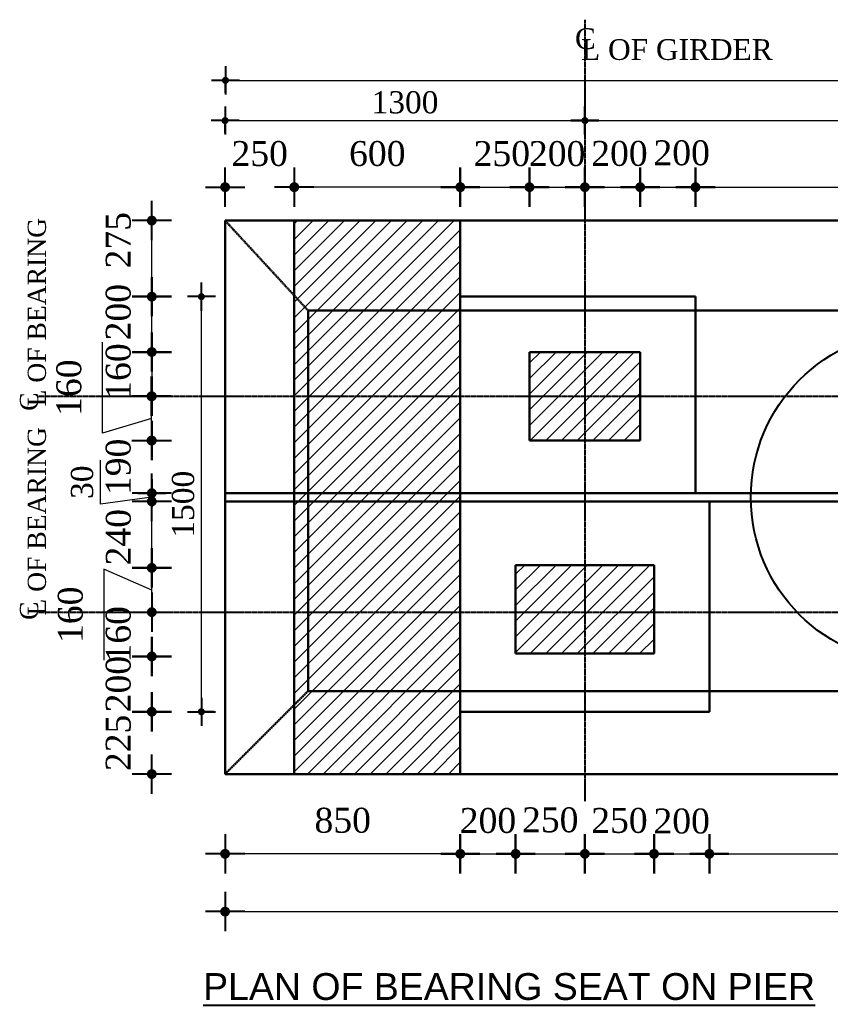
# Model space of a CAD drawing. Header units: millimetres. Extents: x -29779 to 80452, y -13100 to 39577.
# Drawn here: x 1080 to 4009, y 4973 to 8534 of the extents above; entities that cross this region are included whole.
import ezdxf

# ---------------------------------------------------------------- set-up
doc = ezdxf.new("R2010")
doc.units = ezdxf.units.MM
doc.header["$LTSCALE"] = 3
doc.linetypes.add('CENTER', pattern=[50.8, 31.75, -6.35, 6.35, -6.35])
doc.linetypes.add('HIDDEN', pattern=[9.525, 6.35, -3.175])
for name, color, linetype in [('Center Line', 34, 'Continuous'), ('dim', 4, 'Continuous'), ('Pile', 11, 'Continuous'), ('Text', 7, 'Continuous')]:
    doc.layers.add(name, color=color, linetype=linetype)
for name, color, linetype, lineweight in [('Dimision', 4, 'Continuous', 13), ('hatch', 253, 'Continuous', 13), ('Pire Line', 11, 'Continuous', 30)]:
    doc.layers.add(name, color=color, linetype=linetype, lineweight=lineweight)
doc.styles.add('Arial', font='arial.ttf', dxfattribs={"height": 85})
doc.styles.get("Standard").update_dxf_attribs({"font": 'times.ttf'})
doc.dimstyles.new('Copy of ISO-90', dxfattribs={"dimtxt": 90, "dimasz": 0.7, "dimexe": 1, "dimexo": 60, "dimgap": 75, "dimtad": 1, "dimdec": 0, "dimlfac": -1, "dimzin": 1, "dimdsep": 46, "dimtxsty": 'Standard', "dimblk": 'DIM', "dimcen": 60, "dimclrd": 256, "dimclre": 256, "dimclrt": 256, "dimadec": 0, "dimazin": 0, "dimtfac": 1, "dimtdec": 0, "dimtix": 1, "dimtofl": 0, "dimtmove": 0, "dimatfit": 3, "dimldrblk": 'DOT', "dimfxl": 60, "dimfxlon": 1, "dimtolj": 1, "dimlwd": -1, "dimarcsym": 0})

# ---------------------------------------------------------------- blocks, each defined once
blk = doc.blocks.new('DIM')
at = {"layer": 'dim'}
for p, q in [((0, -101.4), (0, 101.4)), ((-101.4, 0), (101.4, 0))]:
    blk.add_line(p, q, dxfattribs=at)
at = {"layer": 'dim', "const_width": 25.4}
blk.add_lwpolyline([(-12.7, 0, 1), (12.7, 0, 1)], format="xyb", close=True, dxfattribs=at)
blk = doc.blocks.new('*D493')
at = {"layer": 'Defpoints', "color": 0, "linetype": 'Continuous', "ltscale": 0.1, "transparency": 16777216}
for p in [(1822, 5808.4), (11622, 5334.4), (11622, 5311.2)]:
    blk.add_point(p, dxfattribs=at)
at = {"layer": 'Dimision', "lineweight": -2, "ltscale": 0.1, "transparency": 16777216}
for p, q in [((1822, 5312.4), (1822, 5310.2)), ((11622, 5311.2), (11622, 5310.2))]:
    blk.add_line(p, q, dxfattribs=at)
at = {"layer": 'Dimision', "ltscale": 0.1, "transparency": 16777216}
blk.add_line((1822.7, 5311.2), (11621.3, 5311.2), dxfattribs=at)
at = {"layer": 'Dimision', "linetype": 'Continuous', "ltscale": 0.1, "transparency": 16777216, "xscale": 0.7, "yscale": 0.7, "zscale": 0.7, "rotation": 180}
blk.add_blockref('DIM', (1822, 5311.2), dxfattribs=at)
at = {"layer": 'Dimision', "linetype": 'Continuous', "ltscale": 0.1, "transparency": 16777216, "xscale": 0.7, "yscale": 0.7, "zscale": 0.7}
blk.add_blockref('DIM', (11622, 5311.2), dxfattribs=at)
at = {"layer": 'Dimision', "linetype": 'Continuous', "ltscale": 0.1, "transparency": 16777216, "insert": (6722, 5432.1), "char_height": 90, "attachment_point": 5}
blk.add_mtext('\\A1;9800', dxfattribs=at)
blk = doc.blocks.new('_Dot')
at = {"color": 0, "linetype": 'ByBlock', "lineweight": -2}
blk.add_line((-0.5, 0), (-1, 0), dxfattribs=at)
at = {"color": 0, "linetype": 'ByBlock', "const_width": 0.5}
blk.add_lwpolyline([(-0.25, 0, 1), (0.25, 0, 1)], format="xyb", close=True, dxfattribs=at)
blk = doc.blocks.new('*D501')
at = {"layer": 'Defpoints', "color": 0, "linetype": 'Continuous', "ltscale": 0.1, "transparency": 16777216}
for p in [(1822, 5808.4), (2672, 5808.4), (1822, 5520)]:
    blk.add_point(p, dxfattribs=at)
at = {"layer": 'Dimision', "lineweight": -2, "ltscale": 0.1, "transparency": 16777216}
for p, q in [((1822, 5521.2), (1822, 5519)), ((2672, 5521.2), (2672, 5519))]:
    blk.add_line(p, q, dxfattribs=at)
at = {"layer": 'Dimision', "ltscale": 0.1, "transparency": 16777216}
blk.add_line((2671.3, 5520), (1822.7, 5520), dxfattribs=at)
at = {"layer": 'Dimision', "linetype": 'Continuous', "ltscale": 0.1, "transparency": 16777216, "xscale": 0.7, "yscale": 0.7, "zscale": 0.7, "rotation": 180}
blk.add_blockref('DIM', (1822, 5520), dxfattribs=at)
at = {"layer": 'Dimision', "linetype": 'Continuous', "ltscale": 0.1, "transparency": 16777216, "xscale": 0.7, "yscale": 0.7, "zscale": 0.7}
blk.add_blockref('DIM', (2672, 5520), dxfattribs=at)
at = {"layer": 'Dimision', "linetype": 'Continuous', "ltscale": 0.1, "transparency": 16777216, "insert": (2247, 5640.7), "char_height": 90, "attachment_point": 5}
blk.add_mtext('\\A1;850', dxfattribs=at)
blk = doc.blocks.new('*D499')
at = {"layer": 'Defpoints', "color": 0, "linetype": 'Continuous', "ltscale": 0.1, "transparency": 16777216}
for p in [(2072, 7929.2), (2672, 7808.4), (2072, 7483.4)]:
    blk.add_point(p, dxfattribs=at)
at = {"layer": 'Dimision', "lineweight": -2, "ltscale": 0.1, "transparency": 16777216}
for p, q in [((2072, 7927.9), (2072, 7930.2)), ((2672, 7927.9), (2672, 7930.2))]:
    blk.add_line(p, q, dxfattribs=at)
at = {"layer": 'Dimision', "ltscale": 0.1, "transparency": 16777216}
blk.add_line((2671.3, 7929.2), (2072.7, 7929.2), dxfattribs=at)
at = {"layer": 'Dimision', "linetype": 'Continuous', "ltscale": 0.1, "transparency": 16777216, "xscale": 0.7, "yscale": 0.7, "zscale": 0.7, "rotation": 180}
blk.add_blockref('DIM', (2072, 7929.2), dxfattribs=at)
at = {"layer": 'Dimision', "linetype": 'Continuous', "ltscale": 0.1, "transparency": 16777216, "xscale": 0.7, "yscale": 0.7, "zscale": 0.7}
blk.add_blockref('DIM', (2672, 7929.2), dxfattribs=at)
at = {"layer": 'Dimision', "linetype": 'Continuous', "ltscale": 0.1, "transparency": 16777216, "insert": (2372, 8050), "char_height": 90, "attachment_point": 5}
blk.add_mtext('\\A1;600', dxfattribs=at)
blk = doc.blocks.new('*D500')
at = {"layer": 'Defpoints', "color": 0, "linetype": 'Continuous', "ltscale": 0.1, "transparency": 16777216}
for p in [(1822, 7929.2), (1822, 7808.4), (2072, 7483.4)]:
    blk.add_point(p, dxfattribs=at)
at = {"layer": 'Dimision', "ltscale": 0.1, "transparency": 16777216}
for p, q in [((1821.3, 7929.2), (1820.6, 7929.2)), ((2072.7, 7929.2), (2073.4, 7929.2))]:
    blk.add_line(p, q, dxfattribs=at)
at = {"layer": 'Dimision', "lineweight": -2, "ltscale": 0.1, "transparency": 16777216}
for p, q in [((1822, 7927.9), (1822, 7930.2)), ((2072, 7927.9), (2072, 7930.2))]:
    blk.add_line(p, q, dxfattribs=at)
at = {"layer": 'Dimision', "linetype": 'Continuous', "ltscale": 0.1, "transparency": 16777216, "xscale": 0.7, "yscale": 0.7, "zscale": 0.7}
blk.add_blockref('DIM', (1822, 7929.2), dxfattribs=at)
at = {"layer": 'Dimision', "linetype": 'Continuous', "ltscale": 0.1, "transparency": 16777216, "xscale": 0.7, "yscale": 0.7, "zscale": 0.7, "rotation": 180}
blk.add_blockref('DIM', (2072, 7929.2), dxfattribs=at)
at = {"layer": 'Dimision', "linetype": 'Continuous', "ltscale": 0.1, "transparency": 16777216, "insert": (1947, 8050), "char_height": 90, "attachment_point": 5}
blk.add_mtext('\\A1;250', dxfattribs=at)
blk = doc.blocks.new('*D502')
at = {"layer": 'Defpoints', "color": 0, "linetype": 'Continuous', "ltscale": 0.1, "transparency": 16777216}
for p in [(11623.2, 8315.1), (1823.2, 7977.3), (11623.2, 7977.3)]:
    blk.add_point(p, dxfattribs=at)
at = {"layer": 'Dimision', "linetype": 'Continuous', "lineweight": -2, "ltscale": 0.1, "transparency": 16777216}
for p, q in [((1823.2, 8270.1), (1823.2, 8316.1)), ((11623.2, 8270.1), (11623.2, 8316.1))]:
    blk.add_line(p, q, dxfattribs=at)
at = {"layer": 'Dimision', "linetype": 'Continuous', "ltscale": 0.1, "transparency": 16777216}
blk.add_line((1823.7, 8315.1), (11622.7, 8315.1), dxfattribs=at)
at = {"layer": 'Dimision', "linetype": 'Continuous', "ltscale": 0.1, "transparency": 16777216, "xscale": 0.5, "yscale": 0.5, "zscale": 0.5, "rotation": 180}
blk.add_blockref('DIM', (1823.2, 8315.1), dxfattribs=at)
at = {"layer": 'Dimision', "linetype": 'Continuous', "ltscale": 0.1, "transparency": 16777216, "xscale": 0.5, "yscale": 0.5, "zscale": 0.5}
blk.add_blockref('DIM', (11623.2, 8315.1), dxfattribs=at)
at = {"layer": 'Dimision', "linetype": 'Continuous', "ltscale": 0.1, "transparency": 16777216, "insert": (6723.2, 8380.9), "char_height": 80, "attachment_point": 5}
blk.add_mtext('\\A1;9800', dxfattribs=at)
blk = doc.blocks.new('*D503')
at = {"layer": 'Defpoints', "color": 0, "linetype": 'Continuous', "ltscale": 0.1, "transparency": 16777216}
for p in [(3122.2, 8169.6), (1822, 7808.4), (3122.2, 7808.4)]:
    blk.add_point(p, dxfattribs=at)
at = {"layer": 'Dimision', "linetype": 'Continuous', "lineweight": -2, "ltscale": 0.1, "transparency": 16777216}
for p, q in [((1822, 8124.6), (1822, 8170.6)), ((3122.2, 8124.6), (3122.2, 8170.6))]:
    blk.add_line(p, q, dxfattribs=at)
at = {"layer": 'Dimision', "linetype": 'Continuous', "ltscale": 0.1, "transparency": 16777216}
blk.add_line((1822.5, 8169.6), (3121.7, 8169.6), dxfattribs=at)
at = {"layer": 'Dimision', "linetype": 'Continuous', "ltscale": 0.1, "transparency": 16777216, "xscale": 0.5, "yscale": 0.5, "zscale": 0.5, "rotation": 180}
blk.add_blockref('DIM', (1822, 8169.6), dxfattribs=at)
at = {"layer": 'Dimision', "linetype": 'Continuous', "ltscale": 0.1, "transparency": 16777216, "xscale": 0.5, "yscale": 0.5, "zscale": 0.5}
blk.add_blockref('DIM', (3122.2, 8169.6), dxfattribs=at)
at = {"layer": 'Dimision', "linetype": 'Continuous', "ltscale": 0.1, "transparency": 16777216, "insert": (2472.1, 8235.3), "char_height": 80, "attachment_point": 5}
blk.add_mtext('\\A1;1300', dxfattribs=at)
blk = doc.blocks.new('*D504')
at = {"layer": 'Defpoints', "color": 0, "linetype": 'Continuous', "ltscale": 0.1, "transparency": 16777216}
for p in [(5522, 8169.6), (3122.2, 7808.4), (5522, 7799.9)]:
    blk.add_point(p, dxfattribs=at)
at = {"layer": 'Dimision', "linetype": 'Continuous', "lineweight": -2, "ltscale": 0.1, "transparency": 16777216}
for p, q in [((3122.2, 8124.6), (3122.2, 8170.6)), ((5522, 8124.6), (5522, 8170.6))]:
    blk.add_line(p, q, dxfattribs=at)
at = {"layer": 'Dimision', "linetype": 'Continuous', "ltscale": 0.1, "transparency": 16777216}
blk.add_line((3122.7, 8169.6), (5521.5, 8169.6), dxfattribs=at)
at = {"layer": 'Dimision', "linetype": 'Continuous', "ltscale": 0.1, "transparency": 16777216, "xscale": 0.5, "yscale": 0.5, "zscale": 0.5, "rotation": 180}
blk.add_blockref('DIM', (3122.2, 8169.6), dxfattribs=at)
at = {"layer": 'Dimision', "linetype": 'Continuous', "ltscale": 0.1, "transparency": 16777216, "xscale": 0.5, "yscale": 0.5, "zscale": 0.5}
blk.add_blockref('DIM', (5522, 8169.6), dxfattribs=at)
at = {"layer": 'Dimision', "linetype": 'Continuous', "ltscale": 0.1, "transparency": 16777216, "insert": (4322.1, 8235.3), "char_height": 80, "attachment_point": 5}
blk.add_mtext('\\A1;2400', dxfattribs=at)
blk = doc.blocks.new('*D508')
at = {"layer": 'Defpoints', "color": 0, "linetype": 'Continuous', "ltscale": 0.1, "transparency": 16777216}
for p in [(5122, 7928.9), (3521.8, 7533.4), (5122, 7533.4)]:
    blk.add_point(p, dxfattribs=at)
at = {"layer": 'Dimision', "lineweight": -2, "ltscale": 0.1, "transparency": 16777216}
for p, q in [((3521.8, 7927.7), (3521.8, 7929.9)), ((5122, 7927.7), (5122, 7929.9))]:
    blk.add_line(p, q, dxfattribs=at)
at = {"layer": 'Dimision', "ltscale": 0.1, "transparency": 16777216}
blk.add_line((3522.5, 7928.9), (5121.3, 7928.9), dxfattribs=at)
at = {"layer": 'Dimision', "linetype": 'Continuous', "ltscale": 0.1, "transparency": 16777216, "xscale": 0.7, "yscale": 0.7, "zscale": 0.7, "rotation": 180}
blk.add_blockref('DIM', (3521.8, 7928.9), dxfattribs=at)
at = {"layer": 'Dimision', "linetype": 'Continuous', "ltscale": 0.1, "transparency": 16777216, "xscale": 0.7, "yscale": 0.7, "zscale": 0.7}
blk.add_blockref('DIM', (5122, 7928.9), dxfattribs=at)
at = {"layer": 'Dimision', "linetype": 'Continuous', "ltscale": 0.1, "transparency": 16777216, "insert": (4321.9, 8049.7), "char_height": 90, "attachment_point": 5}
blk.add_mtext('\\A1;1600', dxfattribs=at)
blk = doc.blocks.new('*D511')
at = {"layer": 'Defpoints', "color": 0, "linetype": 'Continuous', "ltscale": 0.1, "transparency": 16777216}
for p in [(2871.9, 6243.4), (2672, 5808.4), (2871.9, 5520)]:
    blk.add_point(p, dxfattribs=at)
at = {"layer": 'Dimision', "lineweight": -2, "ltscale": 0.1, "transparency": 16777216}
for p, q in [((2672, 5521.2), (2672, 5519)), ((2871.9, 5521.2), (2871.9, 5519))]:
    blk.add_line(p, q, dxfattribs=at)
at = {"layer": 'Dimision', "ltscale": 0.1, "transparency": 16777216}
blk.add_line((2672.7, 5520), (2871.2, 5520), dxfattribs=at)
at = {"layer": 'Dimision', "linetype": 'Continuous', "ltscale": 0.1, "transparency": 16777216, "xscale": 0.7, "yscale": 0.7, "zscale": 0.7, "rotation": 180}
blk.add_blockref('DIM', (2672, 5520), dxfattribs=at)
at = {"layer": 'Dimision', "linetype": 'Continuous', "ltscale": 0.1, "transparency": 16777216, "xscale": 0.7, "yscale": 0.7, "zscale": 0.7}
blk.add_blockref('DIM', (2871.9, 5520), dxfattribs=at)
at = {"layer": 'Dimision', "linetype": 'Continuous', "ltscale": 0.1, "transparency": 16777216, "insert": (2771.9, 5639.9), "char_height": 90, "attachment_point": 5}
blk.add_mtext('\\A1;200', dxfattribs=at)
blk = doc.blocks.new('*D512')
at = {"layer": 'Defpoints', "color": 0, "linetype": 'Continuous', "ltscale": 0.1, "transparency": 16777216}
for p in [(2871.9, 6243.4), (3122, 5808.4), (3122, 5520)]:
    blk.add_point(p, dxfattribs=at)
at = {"layer": 'Dimision', "lineweight": -2, "ltscale": 0.1, "transparency": 16777216}
for p, q in [((2871.9, 5521.2), (2871.9, 5519)), ((3122, 5521.2), (3122, 5519))]:
    blk.add_line(p, q, dxfattribs=at)
at = {"layer": 'Dimision', "ltscale": 0.1, "transparency": 16777216}
blk.add_line((2872.6, 5520), (3121.3, 5520), dxfattribs=at)
at = {"layer": 'Dimision', "linetype": 'Continuous', "ltscale": 0.1, "transparency": 16777216, "xscale": 0.7, "yscale": 0.7, "zscale": 0.7, "rotation": 180}
blk.add_blockref('DIM', (2871.9, 5520), dxfattribs=at)
at = {"layer": 'Dimision', "linetype": 'Continuous', "ltscale": 0.1, "transparency": 16777216, "xscale": 0.7, "yscale": 0.7, "zscale": 0.7}
blk.add_blockref('DIM', (3122, 5520), dxfattribs=at)
at = {"layer": 'Dimision', "linetype": 'Continuous', "ltscale": 0.1, "transparency": 16777216, "insert": (2996.9, 5642.3), "char_height": 90, "attachment_point": 5}
blk.add_mtext('\\A1;250', dxfattribs=at)
blk = doc.blocks.new('*D513')
at = {"layer": 'Defpoints', "color": 0, "linetype": 'Continuous', "ltscale": 0.1, "transparency": 16777216}
for p in [(3371.9, 6243.4), (3122, 5808.4), (3371.9, 5520)]:
    blk.add_point(p, dxfattribs=at)
at = {"layer": 'Dimision', "lineweight": -2, "ltscale": 0.1, "transparency": 16777216}
for p, q in [((3122, 5521.2), (3122, 5519)), ((3371.9, 5521.2), (3371.9, 5519))]:
    blk.add_line(p, q, dxfattribs=at)
at = {"layer": 'Dimision', "ltscale": 0.1, "transparency": 16777216}
blk.add_line((3122.7, 5520), (3371.2, 5520), dxfattribs=at)
at = {"layer": 'Dimision', "linetype": 'Continuous', "ltscale": 0.1, "transparency": 16777216, "xscale": 0.7, "yscale": 0.7, "zscale": 0.7, "rotation": 180}
blk.add_blockref('DIM', (3122, 5520), dxfattribs=at)
at = {"layer": 'Dimision', "linetype": 'Continuous', "ltscale": 0.1, "transparency": 16777216, "xscale": 0.7, "yscale": 0.7, "zscale": 0.7}
blk.add_blockref('DIM', (3371.9, 5520), dxfattribs=at)
at = {"layer": 'Dimision', "linetype": 'Continuous', "ltscale": 0.1, "transparency": 16777216, "insert": (3246.9, 5640.1), "char_height": 90, "attachment_point": 5}
blk.add_mtext('\\A1;250', dxfattribs=at)
blk = doc.blocks.new('*D514')
at = {"layer": 'Defpoints', "color": 0, "linetype": 'Continuous', "ltscale": 0.1, "transparency": 16777216}
for p in [(3371.9, 6243.4), (3571.8, 6033.4), (3571.8, 5520)]:
    blk.add_point(p, dxfattribs=at)
at = {"layer": 'Dimision', "lineweight": -2, "ltscale": 0.1, "transparency": 16777216}
for p, q in [((3371.9, 5521.2), (3371.9, 5519)), ((3571.8, 5521.2), (3571.8, 5519))]:
    blk.add_line(p, q, dxfattribs=at)
at = {"layer": 'Dimision', "ltscale": 0.1, "transparency": 16777216}
blk.add_line((3372.6, 5520), (3571.1, 5520), dxfattribs=at)
at = {"layer": 'Dimision', "linetype": 'Continuous', "ltscale": 0.1, "transparency": 16777216, "xscale": 0.7, "yscale": 0.7, "zscale": 0.7, "rotation": 180}
blk.add_blockref('DIM', (3371.9, 5520), dxfattribs=at)
at = {"layer": 'Dimision', "linetype": 'Continuous', "ltscale": 0.1, "transparency": 16777216, "xscale": 0.7, "yscale": 0.7, "zscale": 0.7}
blk.add_blockref('DIM', (3571.8, 5520), dxfattribs=at)
at = {"layer": 'Dimision', "linetype": 'Continuous', "ltscale": 0.1, "transparency": 16777216, "insert": (3471.8, 5638), "char_height": 90, "attachment_point": 5}
blk.add_mtext('\\A1;200', dxfattribs=at)
blk = doc.blocks.new('*D533')
at = {"layer": 'Defpoints', "color": 0, "linetype": 'Continuous', "ltscale": 0.1, "transparency": 16777216}
for p in [(1736.4, 7533.4), (2672.4, 7533.4), (2672.4, 6033.4)]:
    blk.add_point(p, dxfattribs=at)
at = {"layer": 'Dimision', "linetype": 'Continuous', "lineweight": -2, "ltscale": 0.1, "transparency": 16777216}
for p, q in [((1781.4, 7533.4), (1735.4, 7533.4)), ((1781.4, 6033.4), (1735.4, 6033.4))]:
    blk.add_line(p, q, dxfattribs=at)
at = {"layer": 'Dimision', "linetype": 'Continuous', "ltscale": 0.1, "transparency": 16777216}
blk.add_line((1736.4, 6033.9), (1736.4, 7532.9), dxfattribs=at)
at = {"layer": 'Dimision', "linetype": 'Continuous', "ltscale": 0.1, "transparency": 16777216, "xscale": 0.5, "yscale": 0.5, "zscale": 0.5}
for p, rotation in [((1736.4, 7533.4), 90), ((1736.4, 6033.4), 270)]:
    blk.add_blockref('DIM', p, dxfattribs=dict(at, rotation=rotation))
at = {"layer": 'Dimision', "linetype": 'Continuous', "ltscale": 0.1, "transparency": 16777216, "insert": (1670.7, 6783.4), "char_height": 80, "attachment_point": 5, "rotation": 90}
blk.add_mtext('\\A1;1500', dxfattribs=at)
blk = doc.blocks.new('*D531')
at = {"layer": 'Defpoints', "color": 0, "linetype": 'Continuous', "ltscale": 0.1, "transparency": 16777216}
for p in [(1557.2, 6233.4), (1628.2, 6233.4), (3122, 6033.4)]:
    blk.add_point(p, dxfattribs=at)
at = {"layer": 'Dimision', "lineweight": -2, "ltscale": 0.1, "transparency": 16777216}
for p, q in [((1558.5, 6233.4), (1556.2, 6233.4)), ((1558.5, 6033.4), (1556.2, 6033.4))]:
    blk.add_line(p, q, dxfattribs=at)
at = {"layer": 'Dimision', "ltscale": 0.1, "transparency": 16777216}
for p, q in [((1557.2, 6234.1), (1557.2, 6234.8)), ((1557.2, 6032.7), (1557.2, 6032))]:
    blk.add_line(p, q, dxfattribs=at)
at = {"layer": 'Dimision', "linetype": 'Continuous', "ltscale": 0.1, "transparency": 16777216, "xscale": 0.7, "yscale": 0.7, "zscale": 0.7}
for p, rotation in [((1557.2, 6233.4), 270), ((1557.2, 6033.4), 90)]:
    blk.add_blockref('DIM', p, dxfattribs=dict(at, rotation=rotation))
at = {"layer": 'Dimision', "linetype": 'Continuous', "ltscale": 0.1, "transparency": 16777216, "insert": (1436.4, 6133.4), "char_height": 90, "attachment_point": 5, "rotation": 90}
blk.add_mtext('\\A1;200', dxfattribs=at)
blk = doc.blocks.new('*D534')
at = {"layer": 'Defpoints', "color": 0, "linetype": 'Continuous', "ltscale": 0.1, "transparency": 16777216}
for p in [(1557.2, 6393.4), (1822, 6393.4), (2872.4, 6233.4)]:
    blk.add_point(p, dxfattribs=at)
at = {"layer": 'Dimision', "lineweight": -2, "ltscale": 0.1, "transparency": 16777216}
for p, q in [((1558.5, 6393.4), (1556.2, 6393.4)), ((1558.5, 6233.4), (1556.2, 6233.4))]:
    blk.add_line(p, q, dxfattribs=at)
at = {"layer": 'Dimision', "ltscale": 0.1, "transparency": 16777216}
for p, q in [((1557.2, 6394.1), (1557.2, 6394.8)), ((1557.2, 6232.7), (1557.2, 6232))]:
    blk.add_line(p, q, dxfattribs=at)
at = {"layer": 'Dimision', "linetype": 'Continuous', "ltscale": 0.1, "transparency": 16777216, "xscale": 0.7, "yscale": 0.7, "zscale": 0.7}
for p, rotation in [((1557.2, 6393.4), 270), ((1557.2, 6233.4), 90)]:
    blk.add_blockref('DIM', p, dxfattribs=dict(at, rotation=rotation))
at = {"layer": 'Dimision', "linetype": 'Continuous', "ltscale": 0.1, "transparency": 16777216, "insert": (1436.4, 6313.4), "char_height": 90, "attachment_point": 5, "rotation": 90}
blk.add_mtext('\\A1;160', dxfattribs=at)
blk = doc.blocks.new('*D535')
at = {"layer": 'Defpoints', "color": 0, "linetype": 'Continuous', "ltscale": 0.1, "transparency": 16777216}
for p in [(1557.2, 6553.4), (2872.4, 6553.4), (1822, 6393.4)]:
    blk.add_point(p, dxfattribs=at)
at = {"layer": 'Dimision', "lineweight": -2, "ltscale": 0.1, "transparency": 16777216}
for p, q in [((1558.5, 6553.4), (1556.2, 6553.4)), ((1558.5, 6393.4), (1556.2, 6393.4))]:
    blk.add_line(p, q, dxfattribs=at)
at = {"layer": 'Dimision', "ltscale": 0.1, "transparency": 16777216}
for p, q in [((1557.2, 6473.4), (1384, 6548.4)), ((1384, 6548.4), (1384, 6219.4)), ((1557.2, 6394.1), (1557.2, 6552.7))]:
    blk.add_line(p, q, dxfattribs=at)
at = {"layer": 'Dimision', "linetype": 'Continuous', "ltscale": 0.1, "transparency": 16777216, "xscale": 0.7, "yscale": 0.7, "zscale": 0.7}
for p, rotation in [((1557.2, 6553.4), 90), ((1557.2, 6393.4), 270)]:
    blk.add_blockref('DIM', p, dxfattribs=dict(at, rotation=rotation))
at = {"layer": 'Dimision', "linetype": 'Continuous', "ltscale": 0.1, "transparency": 16777216, "insert": (1263.3, 6383.9), "char_height": 90, "attachment_point": 5, "rotation": 90}
blk.add_mtext('\\A1;160', dxfattribs=at)
blk = doc.blocks.new('*D536')
at = {"layer": 'Defpoints', "color": 0, "linetype": 'Continuous', "ltscale": 0.1, "transparency": 16777216}
for p in [(1557.2, 6793.4), (1822, 6793.4), (2872.4, 6553.4)]:
    blk.add_point(p, dxfattribs=at)
at = {"layer": 'Dimision', "lineweight": -2, "ltscale": 0.1, "transparency": 16777216}
for p, q in [((1558.5, 6793.4), (1556.2, 6793.4)), ((1558.5, 6553.4), (1556.2, 6553.4))]:
    blk.add_line(p, q, dxfattribs=at)
at = {"layer": 'Dimision', "ltscale": 0.1, "transparency": 16777216}
blk.add_line((1557.2, 6554.1), (1557.2, 6792.7), dxfattribs=at)
at = {"layer": 'Dimision', "linetype": 'Continuous', "ltscale": 0.1, "transparency": 16777216, "xscale": 0.7, "yscale": 0.7, "zscale": 0.7}
for p, rotation in [((1557.2, 6793.4), 90), ((1557.2, 6553.4), 270)]:
    blk.add_blockref('DIM', p, dxfattribs=dict(at, rotation=rotation))
at = {"layer": 'Dimision', "linetype": 'Continuous', "ltscale": 0.1, "transparency": 16777216, "insert": (1436.9, 6664.2), "char_height": 90, "attachment_point": 5, "rotation": 90}
blk.add_mtext('\\A1;240', dxfattribs=at)
blk = doc.blocks.new('*D537')
at = {"layer": 'Defpoints', "color": 0, "transparency": 16777216}
for p in [(1557.2, 6823.4), (1822, 6823.4), (1822, 6793.4)]:
    blk.add_point(p, dxfattribs=at)
at = {"layer": 'Dimision', "transparency": 16777216}
for p, q in [((1371.3, 6783.4), (1371.3, 6942.5)), ((1557.2, 6808.4), (1371.3, 6783.4)), ((1557.2, 6823.9), (1557.2, 6824.4)), ((1557.2, 6793.4), (1557.2, 6823.4)), ((1557.2, 6792.9), (1557.2, 6792.4))]:
    blk.add_line(p, q, dxfattribs=at)
at = {"layer": 'Dimision', "lineweight": -2, "transparency": 16777216}
for p, q in [((1602.2, 6823.4), (1556.2, 6823.4)), ((1602.2, 6793.4), (1556.2, 6793.4))]:
    blk.add_line(p, q, dxfattribs=at)
at = {"layer": 'Dimision', "transparency": 16777216, "xscale": 0.5, "yscale": 0.5, "zscale": 0.5}
for p, rotation in [((1557.2, 6823.4), 270), ((1557.2, 6793.4), 90)]:
    blk.add_blockref('DIM', p, dxfattribs=dict(at, rotation=rotation))
at = {"layer": 'Dimision', "transparency": 16777216, "insert": (1305.6, 6863), "char_height": 80, "attachment_point": 5, "rotation": 90}
blk.add_mtext('\\A1;30', dxfattribs=at)
blk = doc.blocks.new('*D538')
at = {"layer": 'Defpoints', "color": 0, "linetype": 'Continuous', "ltscale": 0.1, "transparency": 16777216}
for p in [(1557.2, 7013.4), (2921.9, 7013.4), (1822, 6823.4)]:
    blk.add_point(p, dxfattribs=at)
at = {"layer": 'Dimision', "lineweight": -2, "ltscale": 0.1, "transparency": 16777216}
for p, q in [((1558.5, 7013.4), (1556.2, 7013.4)), ((1558.5, 6823.4), (1556.2, 6823.4))]:
    blk.add_line(p, q, dxfattribs=at)
at = {"layer": 'Dimision', "ltscale": 0.1, "transparency": 16777216}
for p, q in [((1557.2, 7014.1), (1557.2, 7014.8)), ((1557.2, 6822.7), (1557.2, 6822))]:
    blk.add_line(p, q, dxfattribs=at)
at = {"layer": 'Dimision', "linetype": 'Continuous', "ltscale": 0.1, "transparency": 16777216, "xscale": 0.7, "yscale": 0.7, "zscale": 0.7}
for p, rotation in [((1557.2, 7013.4), 270), ((1557.2, 6823.4), 90)]:
    blk.add_blockref('DIM', p, dxfattribs=dict(at, rotation=rotation))
at = {"layer": 'Dimision', "linetype": 'Continuous', "ltscale": 0.1, "transparency": 16777216, "insert": (1436.3, 6918.4), "char_height": 90, "attachment_point": 5, "rotation": 90}
blk.add_mtext('\\A1;190', dxfattribs=at)
blk = doc.blocks.new('*D532')
at = {"layer": 'Defpoints', "color": 0, "linetype": 'Continuous', "ltscale": 0.1, "transparency": 16777216}
for p in [(1557.2, 7533.4), (2672.4, 7533.4), (1628.2, 7333.4)]:
    blk.add_point(p, dxfattribs=at)
at = {"layer": 'Dimision', "lineweight": -2, "ltscale": 0.1, "transparency": 16777216}
for p, q in [((1558.5, 7533.4), (1556.2, 7533.4)), ((1558.5, 7333.4), (1556.2, 7333.4))]:
    blk.add_line(p, q, dxfattribs=at)
at = {"layer": 'Dimision', "ltscale": 0.1, "transparency": 16777216}
blk.add_line((1557.2, 7334.1), (1557.2, 7532.7), dxfattribs=at)
at = {"layer": 'Dimision', "linetype": 'Continuous', "ltscale": 0.1, "transparency": 16777216, "xscale": 0.7, "yscale": 0.7, "zscale": 0.7}
for p, rotation in [((1557.2, 7533.4), 90), ((1557.2, 7333.4), 270)]:
    blk.add_blockref('DIM', p, dxfattribs=dict(at, rotation=rotation))
at = {"layer": 'Dimision', "linetype": 'Continuous', "ltscale": 0.1, "transparency": 16777216, "insert": (1436.4, 7477.4), "char_height": 90, "attachment_point": 5, "rotation": 90}
blk.add_mtext('\\A1;200', dxfattribs=at)
blk = doc.blocks.new('*D539')
at = {"layer": 'Defpoints', "color": 0, "linetype": 'Continuous', "ltscale": 0.1, "transparency": 16777216}
for p in [(1556.2, 7173.4), (1822, 7173.4), (2921.9, 7013.4)]:
    blk.add_point(p, dxfattribs=at)
at = {"layer": 'Dimision', "ltscale": 0.1, "transparency": 16777216}
for p, q in [((1378.8, 7040), (1378.8, 7369)), ((1556.2, 7014.1), (1556.2, 7172.7)), ((1556.2, 7093.4), (1378.8, 7040))]:
    blk.add_line(p, q, dxfattribs=at)
at = {"layer": 'Dimision', "lineweight": -2, "ltscale": 0.1, "transparency": 16777216}
for p, q in [((1557.5, 7173.4), (1555.2, 7173.4)), ((1557.5, 7013.4), (1555.2, 7013.4))]:
    blk.add_line(p, q, dxfattribs=at)
at = {"layer": 'Dimision', "linetype": 'Continuous', "ltscale": 0.1, "transparency": 16777216, "xscale": 0.7, "yscale": 0.7, "zscale": 0.7}
for p, rotation in [((1556.2, 7173.4), 90), ((1556.2, 7013.4), 270)]:
    blk.add_blockref('DIM', p, dxfattribs=dict(at, rotation=rotation))
at = {"layer": 'Dimision', "linetype": 'Continuous', "ltscale": 0.1, "transparency": 16777216, "insert": (1258, 7204.5), "char_height": 90, "attachment_point": 5, "rotation": 90}
blk.add_mtext('\\A1;160', dxfattribs=at)
blk = doc.blocks.new('*D540')
at = {"layer": 'Defpoints', "color": 0, "linetype": 'Continuous', "ltscale": 0.1, "transparency": 16777216}
for p in [(2946.9, 7333.4), (1557.2, 7173.4), (1822, 7173.4)]:
    blk.add_point(p, dxfattribs=at)
at = {"layer": 'Dimision', "lineweight": -2, "ltscale": 0.1, "transparency": 16777216}
for p, q in [((1558.5, 7333.4), (1556.2, 7333.4)), ((1558.5, 7173.4), (1556.2, 7173.4))]:
    blk.add_line(p, q, dxfattribs=at)
at = {"layer": 'Dimision', "ltscale": 0.1, "transparency": 16777216}
blk.add_line((1557.2, 7332.7), (1557.2, 7174.1), dxfattribs=at)
at = {"layer": 'Dimision', "linetype": 'Continuous', "ltscale": 0.1, "transparency": 16777216, "xscale": 0.7, "yscale": 0.7, "zscale": 0.7}
for p, rotation in [((1557.2, 7333.4), 90), ((1557.2, 7173.4), 270)]:
    blk.add_blockref('DIM', p, dxfattribs=dict(at, rotation=rotation))
at = {"layer": 'Dimision', "linetype": 'Continuous', "ltscale": 0.1, "transparency": 16777216, "insert": (1436.4, 7262.9), "char_height": 90, "attachment_point": 5, "rotation": 90}
blk.add_mtext('\\A1;160', dxfattribs=at)
blk = doc.blocks.new('*D786')
at = {"layer": 'Defpoints', "color": 0, "linetype": 'Continuous', "ltscale": 0.1, "transparency": 16777216}
for p in [(2921.9, 7929.1), (2672, 7808.4), (2921.9, 7215.6)]:
    blk.add_point(p, dxfattribs=at)
at = {"layer": 'Dimision', "lineweight": -2, "ltscale": 0.1, "transparency": 16777216}
for p, q in [((2672, 7927.8), (2672, 7930.1)), ((2921.9, 7927.8), (2921.9, 7930.1))]:
    blk.add_line(p, q, dxfattribs=at)
at = {"layer": 'Dimision', "ltscale": 0.1, "transparency": 16777216}
blk.add_line((2672.7, 7929.1), (2921.2, 7929.1), dxfattribs=at)
at = {"layer": 'Dimision', "linetype": 'Continuous', "ltscale": 0.1, "transparency": 16777216, "xscale": 0.7, "yscale": 0.7, "zscale": 0.7, "rotation": 180}
blk.add_blockref('DIM', (2672, 7929.1), dxfattribs=at)
at = {"layer": 'Dimision', "linetype": 'Continuous', "ltscale": 0.1, "transparency": 16777216, "xscale": 0.7, "yscale": 0.7, "zscale": 0.7}
blk.add_blockref('DIM', (2921.9, 7929.1), dxfattribs=at)
at = {"layer": 'Dimision', "linetype": 'Continuous', "ltscale": 0.1, "transparency": 16777216, "insert": (2822, 8049.8), "char_height": 90, "attachment_point": 5}
blk.add_mtext('\\A1;250', dxfattribs=at)
blk = doc.blocks.new('*D787')
at = {"layer": 'Defpoints', "color": 0, "linetype": 'Continuous', "ltscale": 0.1, "transparency": 16777216}
for p in [(3122, 7929.1), (3122, 7580.6), (2921.9, 7215.6)]:
    blk.add_point(p, dxfattribs=at)
at = {"layer": 'Dimision', "lineweight": -2, "ltscale": 0.1, "transparency": 16777216}
for p, q in [((2921.9, 7927.8), (2921.9, 7930.1)), ((3122, 7927.8), (3122, 7930.1))]:
    blk.add_line(p, q, dxfattribs=at)
at = {"layer": 'Dimision', "ltscale": 0.1, "transparency": 16777216}
blk.add_line((2922.6, 7929.1), (3121.3, 7929.1), dxfattribs=at)
at = {"layer": 'Dimision', "linetype": 'Continuous', "ltscale": 0.1, "transparency": 16777216, "xscale": 0.7, "yscale": 0.7, "zscale": 0.7, "rotation": 180}
blk.add_blockref('DIM', (2921.9, 7929.1), dxfattribs=at)
at = {"layer": 'Dimision', "linetype": 'Continuous', "ltscale": 0.1, "transparency": 16777216, "xscale": 0.7, "yscale": 0.7, "zscale": 0.7}
blk.add_blockref('DIM', (3122, 7929.1), dxfattribs=at)
at = {"layer": 'Dimision', "linetype": 'Continuous', "ltscale": 0.1, "transparency": 16777216, "insert": (3021.9, 8049.8), "char_height": 90, "attachment_point": 5}
blk.add_mtext('\\A1;200', dxfattribs=at)
blk = doc.blocks.new('*D788')
at = {"layer": 'Defpoints', "color": 0, "linetype": 'Continuous', "ltscale": 0.1, "transparency": 16777216}
for p in [(3321.9, 7929.1), (3122, 7580.6), (3321.9, 7215.6)]:
    blk.add_point(p, dxfattribs=at)
at = {"layer": 'Dimision', "lineweight": -2, "ltscale": 0.1, "transparency": 16777216}
for p, q in [((3122, 7927.8), (3122, 7930.1)), ((3321.9, 7927.8), (3321.9, 7930.1))]:
    blk.add_line(p, q, dxfattribs=at)
at = {"layer": 'Dimision', "ltscale": 0.1, "transparency": 16777216}
blk.add_line((3122.7, 7929.1), (3321.2, 7929.1), dxfattribs=at)
at = {"layer": 'Dimision', "linetype": 'Continuous', "ltscale": 0.1, "transparency": 16777216, "xscale": 0.7, "yscale": 0.7, "zscale": 0.7, "rotation": 180}
blk.add_blockref('DIM', (3122, 7929.1), dxfattribs=at)
at = {"layer": 'Dimision', "linetype": 'Continuous', "ltscale": 0.1, "transparency": 16777216, "xscale": 0.7, "yscale": 0.7, "zscale": 0.7}
blk.add_blockref('DIM', (3321.9, 7929.1), dxfattribs=at)
at = {"layer": 'Dimision', "linetype": 'Continuous', "ltscale": 0.1, "transparency": 16777216, "insert": (3246.9, 8050.4), "char_height": 90, "attachment_point": 5}
blk.add_mtext('\\A1;200', dxfattribs=at)
blk = doc.blocks.new('*D789')
at = {"layer": 'Defpoints', "color": 0, "linetype": 'Continuous', "ltscale": 0.1, "transparency": 16777216}
for p in [(3521.8, 7929.1), (3521.8, 7440.6), (3321.9, 7215.6)]:
    blk.add_point(p, dxfattribs=at)
at = {"layer": 'Dimision', "lineweight": -2, "ltscale": 0.1, "transparency": 16777216}
for p, q in [((3321.9, 7927.8), (3321.9, 7930.1)), ((3521.8, 7927.8), (3521.8, 7930.1))]:
    blk.add_line(p, q, dxfattribs=at)
at = {"layer": 'Dimision', "ltscale": 0.1, "transparency": 16777216}
blk.add_line((3322.6, 7929.1), (3521.1, 7929.1), dxfattribs=at)
at = {"layer": 'Dimision', "linetype": 'Continuous', "ltscale": 0.1, "transparency": 16777216, "xscale": 0.7, "yscale": 0.7, "zscale": 0.7, "rotation": 180}
blk.add_blockref('DIM', (3321.9, 7929.1), dxfattribs=at)
at = {"layer": 'Dimision', "linetype": 'Continuous', "ltscale": 0.1, "transparency": 16777216, "xscale": 0.7, "yscale": 0.7, "zscale": 0.7}
blk.add_blockref('DIM', (3521.8, 7929.1), dxfattribs=at)
at = {"layer": 'Dimision', "linetype": 'Continuous', "ltscale": 0.1, "transparency": 16777216, "insert": (3471.8, 8052.6), "char_height": 90, "attachment_point": 5}
blk.add_mtext('\\A1;200', dxfattribs=at)
blk = doc.blocks.new('*D901')
at = {"layer": 'Defpoints', "color": 0, "linetype": 'Continuous', "ltscale": 0.1, "transparency": 16777216}
for p in [(1557.2, 7808.4), (1822, 7808.4), (2672.4, 7533.4)]:
    blk.add_point(p, dxfattribs=at)
at = {"layer": 'Dimision', "lineweight": -2, "ltscale": 0.1, "transparency": 16777216}
for p, q in [((1558.5, 7808.4), (1556.2, 7808.4)), ((1558.5, 7533.4), (1556.2, 7533.4))]:
    blk.add_line(p, q, dxfattribs=at)
at = {"layer": 'Dimision', "ltscale": 0.1, "transparency": 16777216}
blk.add_line((1557.2, 7534.1), (1557.2, 7807.7), dxfattribs=at)
at = {"layer": 'Dimision', "linetype": 'Continuous', "ltscale": 0.1, "transparency": 16777216, "xscale": 0.7, "yscale": 0.7, "zscale": 0.7}
for p, rotation in [((1557.2, 7808.4), 90), ((1557.2, 7533.4), 270)]:
    blk.add_blockref('DIM', p, dxfattribs=dict(at, rotation=rotation))
at = {"layer": 'Dimision', "linetype": 'Continuous', "ltscale": 0.1, "transparency": 16777216, "insert": (1436.3, 7737.4), "char_height": 90, "attachment_point": 5, "rotation": 90}
blk.add_mtext('\\A1;275', dxfattribs=at)
blk = doc.blocks.new('*D902')
at = {"layer": 'Defpoints', "color": 0, "linetype": 'Continuous', "ltscale": 0.1, "transparency": 16777216}
for p in [(3122, 6033.4), (1557.2, 5808.4), (1822, 5808.4)]:
    blk.add_point(p, dxfattribs=at)
at = {"layer": 'Dimision', "lineweight": -2, "ltscale": 0.1, "transparency": 16777216}
for p, q in [((1558.5, 6033.4), (1556.2, 6033.4)), ((1558.5, 5808.4), (1556.2, 5808.4))]:
    blk.add_line(p, q, dxfattribs=at)
at = {"layer": 'Dimision', "ltscale": 0.1, "transparency": 16777216}
for p, q in [((1557.2, 6034.1), (1557.2, 6034.8)), ((1557.2, 5807.7), (1557.2, 5807))]:
    blk.add_line(p, q, dxfattribs=at)
at = {"layer": 'Dimision', "linetype": 'Continuous', "ltscale": 0.1, "transparency": 16777216, "xscale": 0.7, "yscale": 0.7, "zscale": 0.7}
for p, rotation in [((1557.2, 6033.4), 270), ((1557.2, 5808.4), 90)]:
    blk.add_blockref('DIM', p, dxfattribs=dict(at, rotation=rotation))
at = {"layer": 'Dimision', "linetype": 'Continuous', "ltscale": 0.1, "transparency": 16777216, "insert": (1436.4, 5920.9), "char_height": 90, "attachment_point": 5, "rotation": 90}
blk.add_mtext('\\A1;225', dxfattribs=at)
blk = doc.blocks.new('*D912')
at = {"layer": 'Defpoints', "color": 0, "linetype": 'Continuous', "ltscale": 0.1, "transparency": 16777216}
for p in [(3571.8, 6033.4), (5072, 5520), (5072, 5449)]:
    blk.add_point(p, dxfattribs=at)
at = {"layer": 'Dimision', "lineweight": -2, "ltscale": 0.1, "transparency": 16777216}
for p, q in [((3571.8, 5521.2), (3571.8, 5519)), ((5072, 5518.7), (5072, 5521))]:
    blk.add_line(p, q, dxfattribs=at)
at = {"layer": 'Dimision', "ltscale": 0.1, "transparency": 16777216}
blk.add_line((3572.5, 5520), (5071.3, 5520), dxfattribs=at)
at = {"layer": 'Dimision', "linetype": 'Continuous', "ltscale": 0.1, "transparency": 16777216, "xscale": 0.7, "yscale": 0.7, "zscale": 0.7, "rotation": 180}
blk.add_blockref('DIM', (3571.8, 5520), dxfattribs=at)
at = {"layer": 'Dimision', "linetype": 'Continuous', "ltscale": 0.1, "transparency": 16777216, "xscale": 0.7, "yscale": 0.7, "zscale": 0.7}
blk.add_blockref('DIM', (5072, 5520), dxfattribs=at)
at = {"layer": 'Dimision', "linetype": 'Continuous', "ltscale": 0.1, "transparency": 16777216, "insert": (4321.9, 5640.7), "char_height": 90, "attachment_point": 5}
blk.add_mtext('\\A1;1500', dxfattribs=at)

msp = doc.modelspace()

# ---------------------------------------------------------------- hatches: boundary and pattern name
at = {"layer": 'hatch', "ltscale": 10}
h = msp.add_hatch(dxfattribs=at)
h.set_pattern_fill('_USER', color=256, scale=40, angle=45, style=0, pattern_type=0)
h.set_pattern_definition([(45, (161839.728, -893604.75), (-28.2842712, 28.2842712), [])])
h.paths.add_polyline_path([(2671.97, 7808.41), (2071.97, 7808.41), (2071.97, 5808.41), (2671.97, 5808.41)])
h = msp.add_hatch(dxfattribs=at)
h.set_pattern_fill('_USER', color=256, scale=40, angle=45, style=0, pattern_type=0)
h.set_pattern_definition([(45, (396378.763, -106046.564), (-28.2842712, 28.2842712), [])])
h.paths.add_polyline_path([(3321.88, 7013.41), (3321.88, 7333.41), (2921.88, 7333.41), (2921.88, 7013.41)])
h = msp.add_hatch(dxfattribs=at)
h.set_pattern_fill('_USER', color=256, scale=40, angle=45, style=0, pattern_type=0)
h.set_pattern_definition([(45, (396378.763, -106816.564), (-28.2842712, 28.2842712), [])])
h.paths.add_polyline_path([(3371.88, 6243.41), (3371.88, 6563.41), (2871.88, 6563.41), (2871.88, 6243.41)])

# ---------------------------------------------------------------- linework, layer by layer
at = {"layer": 'Center Line', "linetype": 'CENTER', "ltscale": 0.05}
for points in [[(3121.97, 8534.17), (3121.97, 5708.77)], [(1148.15, 7173.41), (11621.97, 7173.41)], [(1148.15, 6393.41), (11621.97, 6393.41)]]:
    msp.add_lwpolyline(points, dxfattribs=at)
at = {"layer": 'Pile', "ltscale": 3}
msp.add_circle((4321.97, 6808.41), 600, dxfattribs=at)
at = {"layer": 'Pire Line', "ltscale": 5}
for p, q in [((1821.97, 7808.41), (11621.97, 7808.41)), ((1821.97, 5808.41), (1821.97, 7808.41)), ((2071.97, 7808.41), (2071.97, 5808.41)), ((2671.97, 7808.41), (2671.97, 5808.41)), ((2671.97, 7533.41), (3521.78, 7533.41)), ((3521.78, 7533.41), (3521.78, 6823.41)), ((2921.88, 7013.41), (2921.88, 7333.41)), ((2921.88, 7333.41), (3321.88, 7333.41)), ((3321.88, 7013.41), (3321.88, 7333.41)), ((2921.88, 7013.41), (3321.88, 7013.41)), ((3571.78, 6793.41), (3571.78, 6033.41)), ((2871.88, 6243.41), (2871.88, 6563.41)), ((2871.88, 6563.41), (3371.88, 6563.41)), ((3371.88, 6243.41), (3371.88, 6563.41)), ((2871.88, 6243.41), (3371.88, 6243.41)), ((2671.97, 6033.41), (3571.78, 6033.41)), ((11621.97, 5808.41), (1821.97, 5808.41))]:
    msp.add_line(p, q, dxfattribs=at)
at = {"layer": 'Pire Line', "linetype": 'HIDDEN', "ltscale": 0.1}
for p, q in [((2121.97, 6108.41), (2121.97, 7483.41)), ((2121.97, 7483.41), (11321.97, 7483.41)), ((2121.97, 6108.41), (11321.97, 6108.41))]:
    msp.add_line(p, q, dxfattribs=at)
for points in [[(2121.97, 7483.41), (1821.97, 7808.41)], [(2121.97, 6108.41), (1821.97, 5808.41)]]:
    msp.add_lwpolyline(points, dxfattribs=at)
at = {"layer": 'Pire Line', "ltscale": 5}
for points in [[(1821.97, 6823.41), (11621.97, 6823.41)], [(1821.97, 6793.41), (11621.97, 6793.41)]]:
    msp.add_lwpolyline(points, dxfattribs=at)

# ---------------------------------------------------------------- texts
at = {"layer": 'Text', "style": 'Arial'}
msp.add_text('%%UPLAN OF BEARING SEAT ON PIER', height=96.9, dxfattribs=at).set_placement((1742.6, 4992.16))
at = {"layer": 'Text', "ltscale": 10, "char_height": 75, "width": 8235.4588, "attachment_point": 1}
for s, insert in [('C', (3086.09, 8503.26)), ('L OF GIRDER', (3108.19, 8463.92))]:
    msp.add_mtext(s, dxfattribs=dict(at, insert=insert))
at = {"layer": 'Text', "ltscale": 10, "char_height": 66, "width": 7247.2038, "attachment_point": 1, "rotation": 90}
for s, insert in [('L OF BEARING', (1108.75, 7136.75)), ('C', (1080.68, 7120.82)), ('L OF BEARING', (1108.75, 6381.02)), ('C', (1080.68, 6365.1))]:
    msp.add_mtext(s, dxfattribs=dict(at, insert=insert))

# ---------------------------------------------------------------- dimensions: what is measured, and where the dimension line sits
at = {"layer": 'Dimision', "linetype": 'Continuous', "ltscale": 0.1}
for base, p1, p2, override, picture, middle in [((11623.18, 8315.08), (1823.18, 7977.33), (11623.18, 7977.33), {"dimtxt": 80, "dimasz": 0.5, "dimgap": 25, "dimtmove": 1, "dimfxl": 45}, '*D502', (6723.18, 8380.88)), ((3122.19, 8169.64), (1821.97, 7808.41), (3122.19, 7808.41), {"dimtxt": 80, "dimasz": 0.5, "dimgap": 25, "dimtmove": 1, "dimfxl": 45}, '*D503', (2472.08, 8235.33)), ((5521.97, 8169.64), (3122.19, 7808.41), (5521.97, 7799.95), {"dimtxt": 80, "dimasz": 0.5, "dimgap": 25, "dimtmove": 1, "dimfxl": 45}, '*D504', (4322.08, 8235.33)), ((1821.97, 7929.19), (2071.97, 7483.41), (1821.97, 7808.41), {"dimfxl": 1.25}, '*D500', (1946.97, 8049.97)), ((2071.97, 7929.19), (2671.97, 7808.41), (2071.97, 7483.41), {"dimfxl": 1.25}, '*D499', (2371.97, 8049.97)), ((5121.97, 7928.94), (3521.78, 7533.41), (5121.97, 7533.41), {"dimtmove": 1, "dimfxl": 1.25}, '*D508', (4321.88, 8049.72)), ((5071.97, 5519.96), (3571.78, 6033.41), (5071.97, 5448.98), {"dimtmove": 1, "dimfxl": 1.25}, '*D912', (4321.88, 5640.74)), ((11621.97, 5311.17), (1821.97, 5808.41), (11621.97, 5334.42), {"dimfxl": 1.25}, '*D493', (6721.97, 5432.08))]:
    dim = msp.add_linear_dim(base=base, p1=p1, p2=p2, dimstyle='Copy of ISO-90', override=override, dxfattribs=at)
    dim.commit()
    dim.dimension.update_dxf_attribs({"geometry": picture, "text_midpoint": middle})
for base, p1, p2, picture, middle in [((2921.88, 7929.07), (2671.97, 7808.41), (2921.88, 7215.61), '*D786', (2822.02, 7929.07)), ((3121.97, 7929.07), (2921.88, 7215.61), (3121.97, 7580.61), '*D787', (3021.93, 7929.07)), ((3321.88, 7929.07), (3121.97, 7580.61), (3321.88, 7215.61), '*D788', (3246.93, 7929.66)), ((3521.78, 7929.07), (3321.88, 7215.61), (3521.78, 7440.61), '*D789', (3471.83, 7931.84)), ((2871.88, 5519.96), (2671.97, 5808.41), (2871.88, 6243.41), '*D511', (2771.93, 5519.11)), ((3121.97, 5519.96), (2871.88, 6243.41), (3121.97, 5808.41), '*D512', (2996.93, 5521.55)), ((3371.88, 5519.96), (3121.97, 5808.41), (3371.88, 6243.41), '*D513', (3246.93, 5519.37)), ((3571.78, 5519.96), (3371.88, 6243.41), (3571.78, 6033.41), '*D514', (3471.83, 5517.19)), ((1821.97, 5519.96), (2671.97, 5808.41), (1821.97, 5808.41), '*D501', (2246.97, 5519.96))]:
    dim = msp.add_linear_dim(base=base, p1=p1, p2=p2, dimstyle='Copy of ISO-90', override={"dimtmove": 1, "dimfxl": 1.25}, dxfattribs=at)
    dim.commit()
    dim.dimension.update_dxf_attribs({"geometry": picture, "text_midpoint": middle, "dimtype": 160})
for base, p1, p2, angle, picture, middle in [((1557.23, 7808.41), (2672.41, 7533.41), (1821.97, 7808.41), 90, '*D901', (1557.23, 7737.43)), ((1557.23, 7533.41), (1628.21, 7333.41), (2672.41, 7533.41), 90, '*D532', (1557.23, 7477.43)), ((1557.23, 7173.41), (2946.88, 7333.41), (1821.97, 7173.41), 270, '*D540', (1557.23, 7262.92)), ((1556.23, 7173.41), (2921.88, 7013.41), (1821.97, 7173.41), 90, '*D539', (1378.78, 7114.99)), ((1557.23, 6793.41), (2872.41, 6553.41), (1821.97, 6793.41), 90, '*D536', (1557.66, 6664.16)), ((1557.23, 6553.41), (1821.97, 6393.41), (2872.41, 6553.41), 90, '*D535', (1384.05, 6473.41))]:
    dim = msp.add_linear_dim(base=base, p1=p1, p2=p2, angle=angle, dimstyle='Copy of ISO-90', override={"dimtmove": 1, "dimfxl": 1.25}, dxfattribs=at)
    dim.commit()
    dim.dimension.update_dxf_attribs({"geometry": picture, "text_midpoint": middle, "dimtype": 160})
for base, p1, p2, override, picture, middle in [((1736.42, 7533.41), (2672.41, 6033.41), (2672.41, 7533.41), {"dimtxt": 80, "dimasz": 0.5, "dimgap": 25, "dimtmove": 1, "dimfxl": 45}, '*D533', (1670.73, 6783.41)), ((1557.23, 7013.41), (1821.97, 6823.41), (2921.88, 7013.41), {"dimtmove": 1, "dimfxl": 1.25}, '*D538', (1436.32, 6918.41)), ((1557.23, 6393.41), (2872.41, 6233.41), (1821.97, 6393.41), {"dimtmove": 1, "dimfxl": 1.25}, '*D534', (1436.45, 6313.41)), ((1557.23, 6233.41), (3121.97, 6033.41), (1628.21, 6233.41), {"dimfxl": 1.25}, '*D531', (1436.45, 6133.41)), ((1557.23, 5808.41), (3121.97, 6033.41), (1821.97, 5808.41), {"dimtmove": 1, "dimfxl": 1.25}, '*D902', (1436.45, 5920.91))]:
    dim = msp.add_linear_dim(base=base, p1=p1, p2=p2, angle=90, dimstyle='Copy of ISO-90', override=override, dxfattribs=at)
    dim.commit()
    dim.dimension.update_dxf_attribs({"geometry": picture, "text_midpoint": middle})
at = {"layer": 'Dimision', "color": 6}
dim = msp.add_linear_dim(base=(1557.23, 6823.41), p1=(1821.97, 6793.41), p2=(1821.97, 6823.41), angle=90, dimstyle='Copy of ISO-90', override={"dimtxt": 80, "dimasz": 0.5, "dimgap": 25, "dimtmove": 1, "dimfxl": 45}, dxfattribs=at)
dim.commit()
dim.dimension.update_dxf_attribs({"geometry": '*D537', "text_midpoint": (1371.33, 6808.41), "dimtype": 160})

doc.saveas('drawing.dxf')
